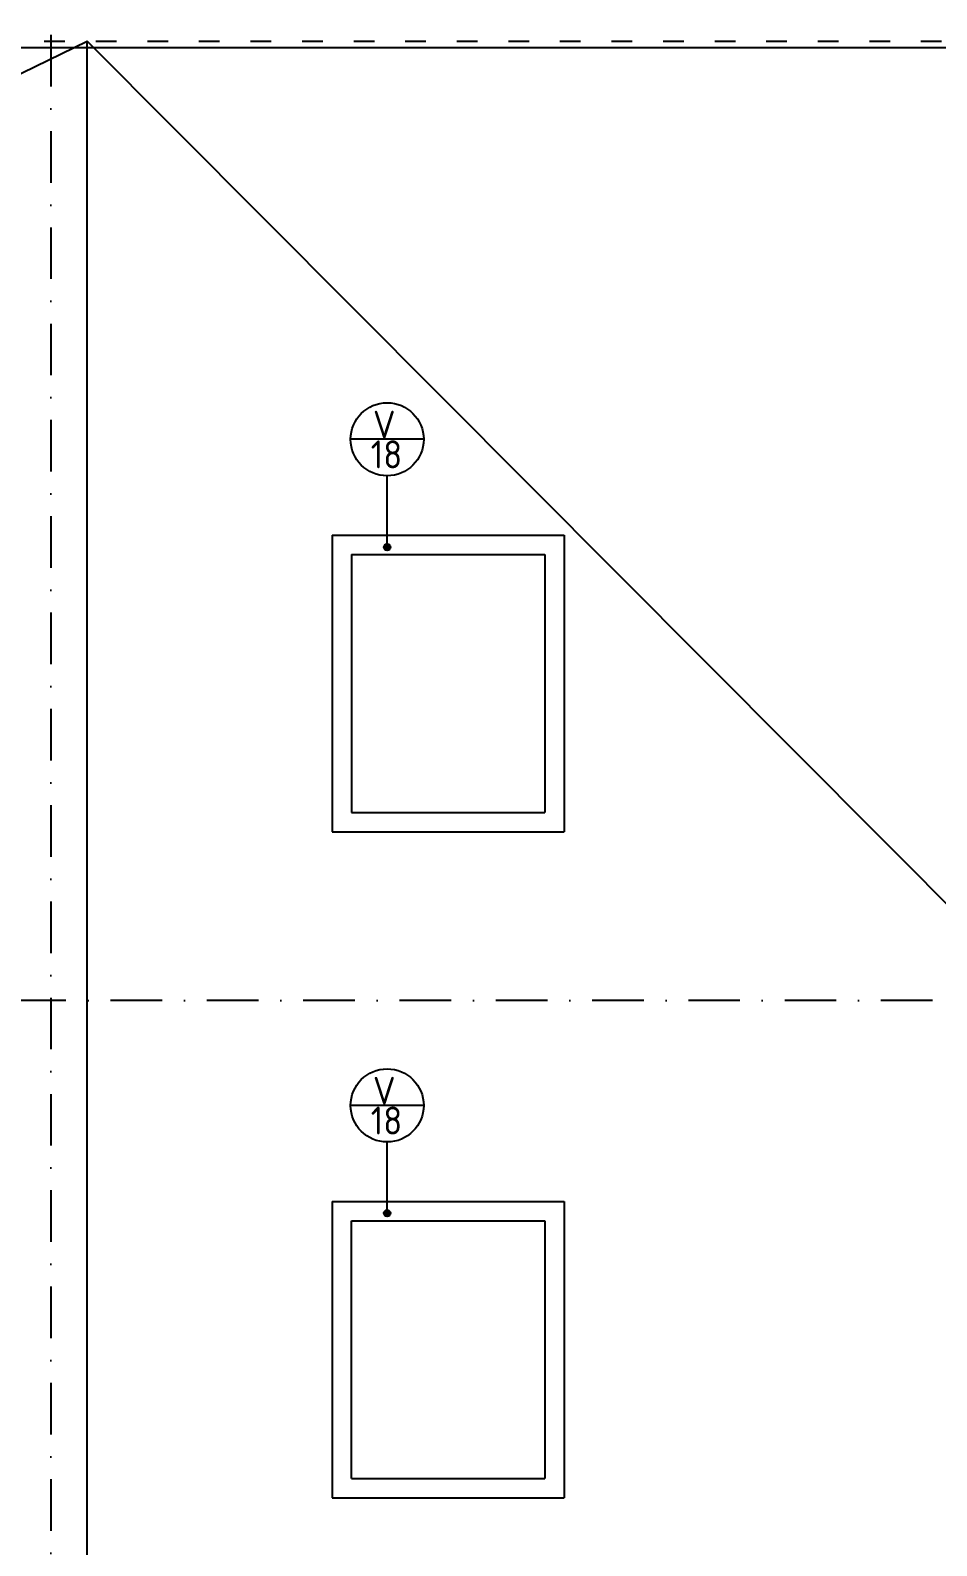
# Model space of a CAD drawing. Extents: x 4511820 to 5180432, y -1526536 to -944957.
# Drawn here: x 5142737 to 5146956, y -1030571 to -1023518 of the extents above; entities that cross this region are included whole.
import ezdxf

# ---------------------------------------------------------------- set-up
doc = ezdxf.new("R2010")
doc.units = 0
doc.header["$MEASUREMENT"] = 0
doc.linetypes.add('ACAD_ISO03W100', pattern=[30, 12, -18])
doc.linetypes.add('BODKOCIARKOVANA_3', pattern=[5.6, 3, -1.3, 0, -1.3])
for name, color, linetype in [('osi', 253, 'CONTINUOUS'), ('POZEMOK', 7, 'CONTINUOUS'), ('TENKÁ', 7, 'CONTINUOUS')]:
    doc.layers.add(name, color=color, linetype=linetype)
doc.styles.add('STYLE1', font='isocp.shx')

msp = doc.modelspace()

# ---------------------------------------------------------------- hatches: boundary and pattern name
at = {"layer": 'TENKÁ'}
h = msp.add_hatch(color=256, dxfattribs=at)
h.dxf.hatch_style = 1
h.paths.add_polyline_path([(5144398.097, -1025908.649, 2.41421356), (5144413.097, -1025923.649, 0.41421356)])
h = msp.add_hatch(color=256, dxfattribs=at)
h.dxf.hatch_style = 1
h.paths.add_polyline_path([(5144398.097, -1029008.649, 2.41421356), (5144413.097, -1029023.649, 0.41421356)])

# ---------------------------------------------------------------- linework, layer by layer
at = {"layer": 'osi', "linetype": 'BODKOCIARKOVANA_3', "ltscale": 80}
for p, q in [((5142832.5, -1022195.078), (5142832.5, -1054122.98)), ((5157242.5, -1028033.172), (5093572.5, -1028033.172))]:
    msp.add_line(p, q, dxfattribs=at)
at = {"layer": 'POZEMOK'}
for p in [(5135998.685, -1026980.795), (5143002.5, -1036448.172), (5149565.898, -1030158.886)]:
    msp.add_line(p, (5143002.5, -1023568.172), dxfattribs=at)
at = {"layer": 'TENKÁ'}
for p, q in [((5109802.5, -1023598.172), (5155852.5, -1023598.172)), ((5144142.5, -1025868.172), (5145222.5, -1025868.172)), ((5144142.5, -1025868.172), (5144142.5, -1027248.172)), ((5145222.5, -1025868.172), (5145222.5, -1027248.172)), ((5144232.5, -1025958.172), (5145132.5, -1025958.172)), ((5144232.5, -1025958.172), (5144232.5, -1027158.172)), ((5145132.5, -1025958.172), (5145132.5, -1027158.172)), ((5144232.5, -1027158.172), (5145132.5, -1027158.172)), ((5144142.5, -1027248.172), (5145222.5, -1027248.172)), ((5144142.5, -1028968.172), (5145222.5, -1028968.172)), ((5144142.5, -1028968.172), (5144142.5, -1030348.172)), ((5145222.5, -1028968.172), (5145222.5, -1030348.172)), ((5144232.5, -1030258.172), (5144232.5, -1029058.172)), ((5144232.5, -1029058.172), (5145132.5, -1029058.172)), ((5145132.5, -1029058.172), (5145132.5, -1030258.172)), ((5144232.5, -1030258.172), (5145132.5, -1030258.172)), ((5144142.5, -1030348.172), (5145222.5, -1030348.172))]:
    msp.add_line(p, q, dxfattribs=at)
at = {"layer": 'TENKÁ', "color": 144, "linetype": 'ACAD_ISO03W100', "ltscale": 8}
msp.add_line((5122402.5, -1023568.172), (5155882.5, -1023568.172), dxfattribs=at)
at = {"layer": 'TENKÁ', "ltscale": 0.25}
for p, q in [((5144568.097, -1025421.747), (5144228.097, -1025421.747)), ((5144398.097, -1025923.649), (5144398.097, -1025591.747)), ((5144568.097, -1028521.747), (5144228.097, -1028521.747)), ((5144398.097, -1029023.649), (5144398.097, -1028691.747))]:
    msp.add_line(p, q, dxfattribs=at)
for centre in [(5144398.097, -1025421.747), (5144398.097, -1028521.747)]:
    msp.add_circle(centre, 170, dxfattribs=at)
at = {"layer": 'TENKÁ'}
for centre in [(5144398.097, -1025923.649), (5144398.097, -1029023.649)]:
    msp.add_circle(centre, 15, dxfattribs=at)

# ---------------------------------------------------------------- texts
at = {"layer": 'TENKÁ', "style": 'STYLE1'}
for s, p in [('V', (5144332.067, -1025418.247)), ('18', (5144321.567, -1025556.883)), ('V', (5144332.067, -1028518.247)), ('18', (5144321.567, -1028656.883))]:
    msp.add_text(s, height=130, dxfattribs=at).set_placement(p)

doc.saveas('drawing.dxf')
